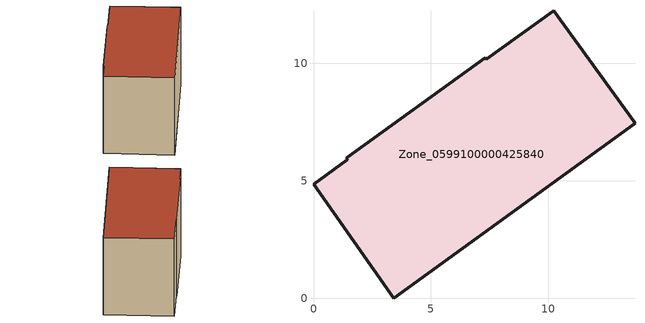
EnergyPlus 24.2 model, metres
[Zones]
Zone_0599100000425840
 floor ground (C_G): 1.42,5.97 7.32,10.24 7.36,10.18 10.23,12.24 13.7,7.46 3.43,0 0,4.86 1.44,5.9 z0
 wall outside (C_F): 3.43,0 13.7,7.46 10.23,12.24 7.36,10.18 7.32,10.24 1.42,5.97 1.44,5.9 0,4.86 3.43,0 z0:7.24
 roof outside (C_R): 7.32,10.24 1.42,5.97 1.44,5.9 0,4.86 3.43,0 13.7,7.46 10.23,12.24 7.36,10.18 z7.24
[BUILDING]
Pand.0599100000425840: North Axis=0; Terrain=City; Loads Convergence Tolerance Value=0.04; Temperature Convergence Tolerance Value=0.4; Solar Distribution=FullExterior; Maximum Number of Warmup Days=25; Minimum Number of Warmup Days=1
[Site:Location]
Rotterdam.The.Hague.AP_ZH_NLD Design_Conditions: Latitude=51.96; Longitude=4.45; Time Zone=1; Elevation=-4.5
[SITE:GROUNDTEMPERATURE:BUILDINGSURFACE]
18, 18, 18, 18, 18, 18, 18, 18, 18, 18, 18, 18
[MATERIAL] Thermal Absorptance=0.9; Solar Absorptance=0.7; Visible Absorptance=0.7
Name | Roughness | Thickness | Conductivity | Density | Specific Heat
G.TC.2006-2014 | MediumSmooth | 0.15 | 0.06 | 540 | 1210
F.TC.2006-2014 | Rough | 0.3 | 0.12 | 1920 | 840
R.TC.2006-2014 | MediumRough | 0.2 | 0.08 | 1500 | 1000
[CONSTRUCTION]
C_G: G.TC.2006-2014
C_F: F.TC.2006-2014
C_R: R.TC.2006-2014
[ZONE]
Zone_0599100000425840: Type=1; Multiplier=1; Ceiling Height=Autocalculate; Volume=Autocalculate; Floor Area=autocalculate; Part of Total Floor Area=Yes
[ZONEINFILTRATION:DESIGNFLOWRATE]
Infil_Zone_0599100000425840: Zone or ZoneList or Space or SpaceList=Zone_0599100000425840; Schedule=AlwaysOn; Design Flow Rate Calculation Method=Flow/Area; Flow Rate per Floor Area=0.0015; Constant Term Coefficient=1; Temperature Term Coefficient=0; Velocity Term Coefficient=0; Velocity Squared Term Coefficient=0
[HVACTEMPLATE:ZONE:IDEALLOADSAIRSYSTEM]
Zone_0599100000425840: Maximum Heating Supply Air Temperature=50; Minimum Cooling Supply Air Temperature=13; Maximum Heating Supply Air Humidity Ratio=0.0156; Minimum Cooling Supply Air Humidity Ratio=0.0077; Heating Limit=NoLimit; Cooling Limit=NoLimit; Dehumidification Control Type=ConstantSensibleHeatRatio; Cooling Sensible Heat Ratio=0.7; Dehumidification Setpoint=60; Humidification Control Type=None; Humidification Setpoint=30; Outdoor Air Method=None; Outdoor Air Flow Rate per Person=0.00944; Outdoor Air Flow Rate per Zone Floor Area=0; Outdoor Air Flow Rate per Zone=0; Demand Controlled Ventilation Type=None; Outdoor Air Economizer Type=NoEconomizer; Heat Recovery Type=None; Sensible Heat Recovery Effectiveness=0.7; Latent Heat Recovery Effectiveness=0.65
[ZONECONTROL:THERMOSTAT]
ThermostatControl_Zone_0599100000425840: Zone or ZoneList=Zone_0599100000425840; Control Type Schedule=DualSetpointControlType; Control 1=Thermostat_Zone_0599100000425840; Temperature Difference Between Cutout And Setpoint=0
[THERMOSTATSETPOINT:DUALSETPOINT]
Thermostat_Zone_0599100000425840: Heating Setpoint Temperature Schedule=HeatingSetpoint_Zone_0599100000425840; Cooling Setpoint Temperature Schedule=CoolingSetpoint_Zone_0599100000425840
[SCHEDULE:COMPACT]
HeatingSetpoint_Zone_0599100000425840: Through: 12/31, For: AllDays, Until: 24:00, 21
CoolingSetpoint_Zone_0599100000425840: Through: 12/31, For: AllDays, Until: 24:00, 24
DualSetpointControlType: Through: 12/31, For: AllDays, Until: 24:00, 4
AlwaysOn: Through: 12/31, For: AllDays, Until: 24:00, 1
